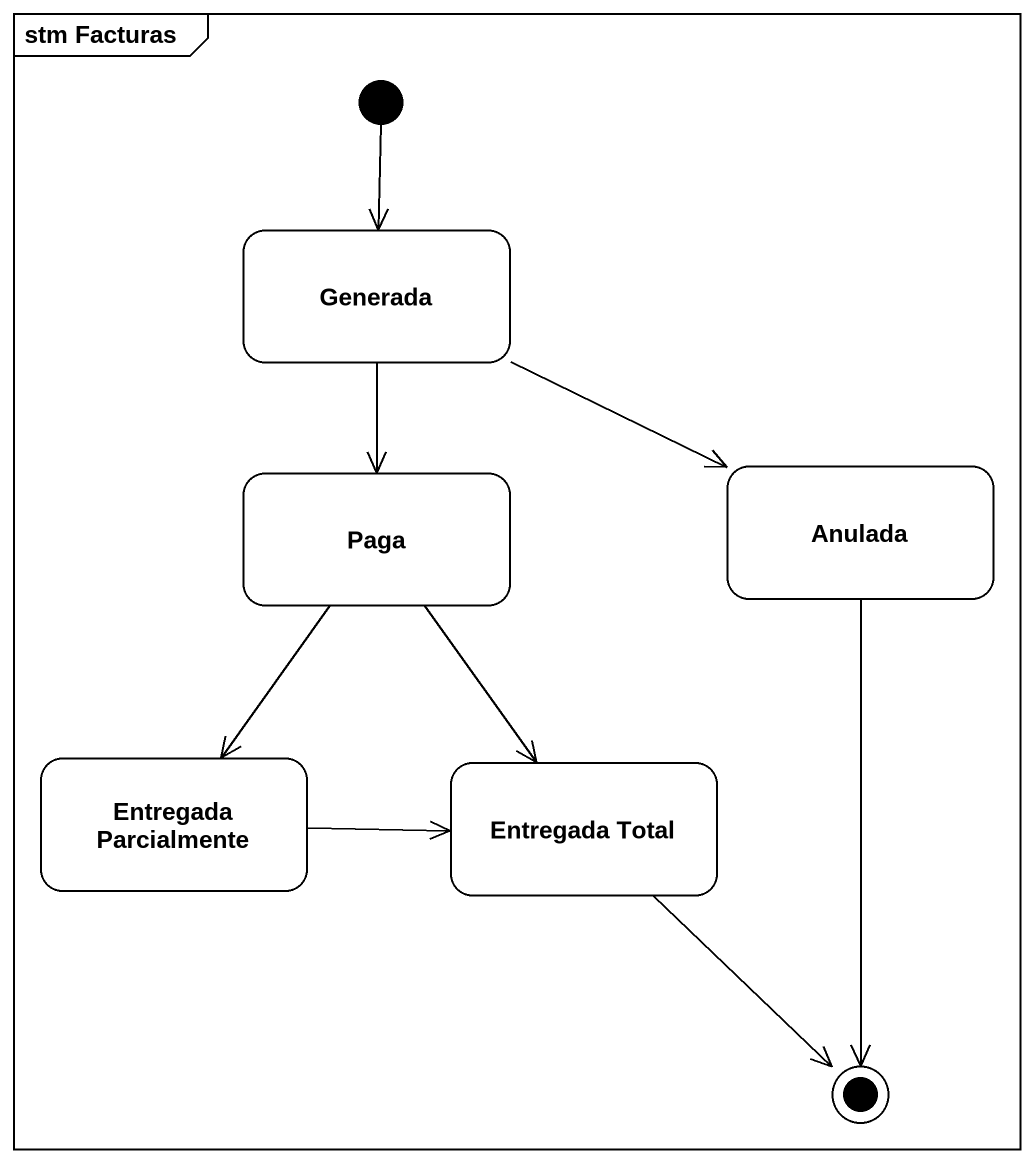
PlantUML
@startuml
mainframe stm Facturas
hide empty description
state Generada
state Paga
state Anulada
state "Entregada Parcialmente" as Entregada_Parcialmente
state "Entregada Total" as Entregada_Total
[*] --> Generada
Generada --> Paga
Generada -right-> Anulada
Paga --> Entregada_Parcialmente
Paga --> Entregada_Total
Entregada_Parcialmente -right-> Entregada_Total
Anulada --> [*]
Entregada_Total --> [*]
@enduml
